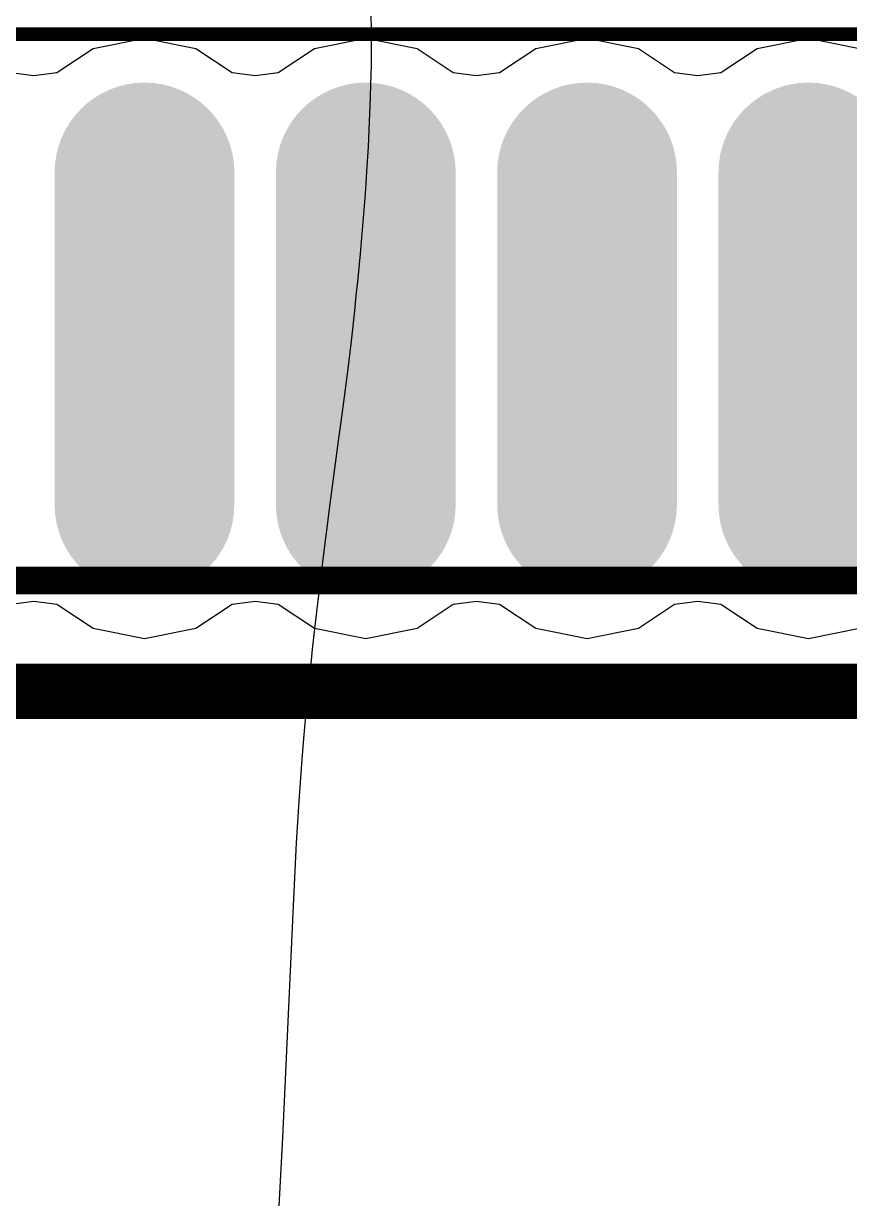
# Model space of a CAD drawing. Header units: inches. Extents: x -30 to 118, y 20 to 51.
# Drawn here: x 76.363 to 79.349, y 35.566 to 39.814 of the extents above; entities that cross this region are included whole.
import ezdxf

# ---------------------------------------------------------------- set-up
doc = ezdxf.new("R2010")
doc.units = ezdxf.units.IN
for name, color, linetype in [('Bottom 3D Body', 216, 'Continuous'), ('Bottom Courtyard', 56, 'Continuous'), ('Bottom Layer', 5, 'Continuous'), ('Bottom Overlay', 54, 'Continuous'), ('Bottom Paste', 16, 'Continuous'), ('Bottom Solder', 6, 'Continuous'), ('Top Overlay', 2, 'Continuous')]:
    doc.layers.add(name, color=color, linetype=linetype)

# ---------------------------------------------------------------- blocks, each defined once
blk = doc.blocks.new('TQFP80P1200X1200X120_44N_B_588')
at = {"layer": 'Bottom Layer'}
h = blk.add_hatch(color=5, dxfattribs=at)
edge = h.paths.add_edge_path()
edge.add_arc((-6.475, 0), 0.275, 90, 270)
edge.add_line((-6.475, -0.275), (-5.275, -0.275))
edge.add_arc((-5.275, 0), 0.275, 270, 450)
edge.add_line((-5.275, 0.275), (-6.475, 0.275))
h = blk.add_hatch(color=5, dxfattribs=at)
edge = h.paths.add_edge_path()
edge.add_arc((-6.475, -0.8), 0.275, 90, 270)
edge.add_line((-6.475, -1.075), (-5.275, -1.075))
edge.add_arc((-5.275, -0.8), 0.275, 270, 450)
edge.add_line((-5.275, -0.525), (-6.475, -0.525))
h = blk.add_hatch(color=5, dxfattribs=at)
edge = h.paths.add_edge_path()
edge.add_arc((-6.475, -1.6), 0.275, 90, 270)
edge.add_line((-6.475, -1.875), (-5.275, -1.875))
edge.add_arc((-5.275, -1.6), 0.275, 270, 450)
edge.add_line((-5.275, -1.325), (-6.475, -1.325))
h = blk.add_hatch(color=5, dxfattribs=at)
edge = h.paths.add_edge_path()
edge.add_arc((-6.475, -2.4), 0.275, 90, 270)
edge.add_line((-6.475, -2.675), (-5.275, -2.675))
edge.add_arc((-5.275, -2.4), 0.275, 270, 450)
edge.add_line((-5.275, -2.125), (-6.475, -2.125))
at = {"layer": 'Bottom Paste'}
h = blk.add_hatch(color=16, dxfattribs=at)
edge = h.paths.add_edge_path()
edge.add_arc((-6.475, 0), 0.275, 90, 270)
edge.add_line((-6.475, -0.275), (-5.275, -0.275))
edge.add_arc((-5.275, 0), 0.275, 270, 450)
edge.add_line((-5.275, 0.275), (-6.475, 0.275))
h = blk.add_hatch(color=16, dxfattribs=at)
edge = h.paths.add_edge_path()
edge.add_arc((-6.475, -0.8), 0.275, 90, 270)
edge.add_line((-6.475, -1.075), (-5.275, -1.075))
edge.add_arc((-5.275, -0.8), 0.275, 270, 450)
edge.add_line((-5.275, -0.525), (-6.475, -0.525))
h = blk.add_hatch(color=16, dxfattribs=at)
edge = h.paths.add_edge_path()
edge.add_arc((-6.475, -1.6), 0.275, 90, 270)
edge.add_line((-6.475, -1.875), (-5.275, -1.875))
edge.add_arc((-5.275, -1.6), 0.275, 270, 450)
edge.add_line((-5.275, -1.325), (-6.475, -1.325))
h = blk.add_hatch(color=16, dxfattribs=at)
edge = h.paths.add_edge_path()
edge.add_arc((-6.475, -2.4), 0.275, 90, 270)
edge.add_line((-6.475, -2.675), (-5.275, -2.675))
edge.add_arc((-5.275, -2.4), 0.275, 270, 450)
edge.add_line((-5.275, -2.125), (-6.475, -2.125))
at = {"layer": 'Bottom Solder'}
h = blk.add_hatch(color=6, dxfattribs=at)
edge = h.paths.add_edge_path()
edge.add_arc((-6.475, 0), 0.325, 90, 270)
edge.add_line((-6.475, -0.325), (-5.275, -0.325))
edge.add_arc((-5.275, 0), 0.325, 270, 450)
edge.add_line((-5.275, 0.325), (-6.475, 0.325))
h = blk.add_hatch(color=6, dxfattribs=at)
edge = h.paths.add_edge_path()
edge.add_arc((-6.475, -0.8), 0.325, 90, 270)
edge.add_line((-6.475, -1.125), (-5.275, -1.125))
edge.add_arc((-5.275, -0.8), 0.325, 270, 450)
edge.add_line((-5.275, -0.475), (-6.475, -0.475))
h = blk.add_hatch(color=6, dxfattribs=at)
edge = h.paths.add_edge_path()
edge.add_arc((-6.475, -1.6), 0.325, 90, 270)
edge.add_line((-6.475, -1.925), (-5.275, -1.925))
edge.add_arc((-5.275, -1.6), 0.325, 270, 450)
edge.add_line((-5.275, -1.275), (-6.475, -1.275))
h = blk.add_hatch(color=6, dxfattribs=at)
edge = h.paths.add_edge_path()
edge.add_arc((-6.475, -2.4), 0.325, 90, 270)
edge.add_line((-6.475, -2.725), (-5.275, -2.725))
edge.add_arc((-5.275, -2.4), 0.325, 270, 450)
edge.add_line((-5.275, -2.075), (-6.475, -2.075))
at = {"layer": 'Bottom 3D Body'}
blk.add_lwpolyline([(-5, -5, 0.1, 0.1, 0), (-5, 5, 0.1, 0.1, 0)], format="xyseb", dxfattribs=at)
at = {"layer": 'Bottom Courtyard'}
blk.add_lwpolyline([(-6.975, -6.975, 0.05, 0.05, 0), (-6.975, 6.975, 0.05, 0.05, 0)], format="xyseb", dxfattribs=at)
at = {"layer": 'Bottom Overlay'}
blk.add_lwpolyline([(-4.6, -4.6, 0.2, 0.2, 0), (-4.6, 4.6, 0.2, 0.2, 0)], format="xyseb", dxfattribs=at)

msp = doc.modelspace()

# ---------------------------------------------------------------- linework, layer by layer
at = {"layer": 'Bottom Layer'}
for p, q in [((76.8, 39.7593), (76.6147, 39.7225)), ((76.9854, 39.7225), (76.8, 39.7593)), ((77.6, 39.7593), (77.4147, 39.7225)), ((77.7854, 39.7225), (77.6, 39.7593)), ((78.4, 39.7593), (78.2147, 39.7225)), ((78.5854, 39.7225), (78.4, 39.7593)), ((79.2, 39.7593), (79.0147, 39.7225)), ((79.3854, 39.7225), (79.2, 39.7593)), ((76.6147, 39.7225), (76.4836, 39.6349)), ((77.1164, 39.6349), (76.9854, 39.7225)), ((77.4147, 39.7225), (77.2836, 39.6349)), ((77.9164, 39.6349), (77.7854, 39.7225)), ((78.2147, 39.7225), (78.0836, 39.6349)), ((78.7164, 39.6349), (78.5854, 39.7225)), ((79.0147, 39.7225), (78.8836, 39.6349)), ((76.4, 39.6246), (76.3164, 39.6349)), ((76.4836, 39.6349), (76.4, 39.6246)), ((77.2, 39.6246), (77.1164, 39.6349)), ((77.2836, 39.6349), (77.2, 39.6246)), ((78, 39.6246), (77.9164, 39.6349)), ((78.0836, 39.6349), (78, 39.6246)), ((78.8, 39.6246), (78.7164, 39.6349)), ((78.8836, 39.6349), (78.8, 39.6246)), ((76.3164, 37.7152), (76.4, 37.7255)), ((76.4, 37.7255), (76.4836, 37.7152)), ((77.1164, 37.7152), (77.2, 37.7255)), ((77.2, 37.7255), (77.2836, 37.7152)), ((77.9164, 37.7152), (78, 37.7255)), ((78, 37.7255), (78.0836, 37.7152)), ((78.7164, 37.7152), (78.8, 37.7255)), ((78.8, 37.7255), (78.8836, 37.7152)), ((76.4836, 37.7152), (76.6147, 37.6276)), ((76.9854, 37.6276), (77.1164, 37.7152)), ((77.2836, 37.7152), (77.4147, 37.6276)), ((77.7854, 37.6276), (77.9164, 37.7152)), ((78.0836, 37.7152), (78.2147, 37.6276)), ((78.5854, 37.6276), (78.7164, 37.7152)), ((78.8836, 37.7152), (79.0147, 37.6276)), ((76.6147, 37.6276), (76.8, 37.5907)), ((76.8, 37.5907), (76.9854, 37.6276)), ((77.4147, 37.6276), (77.6, 37.5907)), ((77.6, 37.5907), (77.7854, 37.6276)), ((78.2147, 37.6276), (78.4, 37.5907)), ((78.4, 37.5907), (78.5854, 37.6276)), ((79.0147, 37.6276), (79.2, 37.5907)), ((79.2, 37.5907), (79.3854, 37.6276))]:
    msp.add_line(p, q, dxfattribs=at)
at = {"layer": 'Top Overlay'}
for p, q in [((77.6146, 39.9365), (77.6199, 39.799)), ((77.6199, 39.799), (77.6197, 39.6614)), ((77.6197, 39.6614), (77.617, 39.5927)), ((77.617, 39.5927), (77.6158, 39.5478)), ((77.6158, 39.5478), (77.6125, 39.458)), ((77.6125, 39.458), (77.6082, 39.3683)), ((77.6082, 39.3683), (77.6029, 39.2786)), ((77.6029, 39.2786), (77.5998, 39.2338)), ((77.5998, 39.2338), (77.5963, 39.1833)), ((77.5963, 39.1833), (77.5884, 39.0824)), ((77.5884, 39.0824), (77.5796, 38.9816)), ((77.5796, 38.9816), (77.5699, 38.8808)), ((77.5699, 38.8808), (77.5646, 38.8305)), ((77.5646, 38.8305), (77.5589, 38.7755)), ((77.5646, 38.8305), (77.5646, 38.8305)), ((77.5589, 38.7755), (77.5466, 38.6657)), ((77.5466, 38.6657), (77.5334, 38.556)), ((77.5334, 38.556), (77.5194, 38.4464)), ((77.5194, 38.4464), (77.512, 38.3916)), ((77.512, 38.3916), (77.4977, 38.2868)), ((77.4977, 38.2868), (77.4701, 38.0771)), ((77.4701, 38.0771), (77.4437, 37.8672)), ((77.4437, 37.8672), (77.4187, 37.6572)), ((77.4187, 37.6572), (77.4067, 37.5521)), ((77.4067, 37.5521), (77.4023, 37.5118)), ((77.4067, 37.5521), (77.4067, 37.5521)), ((77.4023, 37.5118), (77.3939, 37.4311)), ((77.3939, 37.4311), (77.3859, 37.3504)), ((77.3859, 37.3504), (77.3784, 37.2696)), ((77.3784, 37.2696), (77.3748, 37.2292)), ((77.3748, 37.2292), (77.3685, 37.1537)), ((77.3685, 37.1537), (77.3574, 37.0027)), ((77.3574, 37.0027), (77.348, 36.8515)), ((77.348, 36.8515), (77.3405, 36.7003)), ((77.3405, 36.7003), (77.3374, 36.6246)), ((77.3374, 36.6246), (77.2993, 35.7867)), ((77.3374, 36.6246), (77.3374, 36.6246)), ((77.2993, 35.7867), (77.2795, 35.4302))]:
    msp.add_line(p, q, dxfattribs=at)

# ---------------------------------------------------------------- block references
at = {"rotation": 270}
msp.add_blockref('TQFP80P1200X1200X120_44N_B_588', (79.2, 32.8), dxfattribs=at)

doc.saveas('drawing.dxf')
